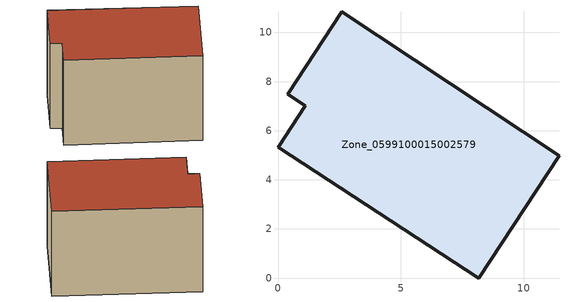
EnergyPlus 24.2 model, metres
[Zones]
Zone_0599100015002579
 floor ground (C_G): 11.44,4.98 8.17,0 0,5.33 1.11,7.02 0.4,7.49 2.59,10.83 z0.74
 wall outside (C_F): 8.17,0 11.44,4.98 2.59,10.83 0.4,7.49 1.11,7.02 0,5.33 8.17,0 z0.74:8.07
 roof outside (C_R): 0,5.33 8.17,0 11.44,4.98 2.59,10.83 0.4,7.49 1.11,7.02 z8.07
[BUILDING]
Pand.0599100015002579: North Axis=0; Terrain=City; Loads Convergence Tolerance Value=0.04; Temperature Convergence Tolerance Value=0.4; Solar Distribution=FullExterior; Maximum Number of Warmup Days=25; Minimum Number of Warmup Days=1
[Site:Location]
Rotterdam.The.Hague.AP_ZH_NLD Design_Conditions: Latitude=51.96; Longitude=4.45; Time Zone=1; Elevation=-4.5
[SITE:GROUNDTEMPERATURE:BUILDINGSURFACE]
18, 18, 18, 18, 18, 18, 18, 18, 18, 18, 18, 18
[MATERIAL] Thermal Absorptance=0.9; Solar Absorptance=0.7; Visible Absorptance=0.7
Name | Roughness | Thickness | Conductivity | Density | Specific Heat
G.TI.1965-1974 | MediumSmooth | 0.15 | 0.882353 | 540 | 1210
F.TI.1965-1974 | Rough | 0.3 | 0.697674 | 1920 | 840
R.TI.1965-1974 | MediumRough | 0.2 | 0.232558 | 1500 | 1000
[CONSTRUCTION]
C_G: G.TI.1965-1974
C_F: F.TI.1965-1974
C_R: R.TI.1965-1974
[ZONE]
Zone_0599100015002579: Type=1; Multiplier=1; Ceiling Height=Autocalculate; Volume=Autocalculate; Floor Area=autocalculate; Part of Total Floor Area=Yes
[ZONEINFILTRATION:DESIGNFLOWRATE]
Infil_Zone_0599100015002579: Zone or ZoneList or Space or SpaceList=Zone_0599100015002579; Schedule=AlwaysOn; Design Flow Rate Calculation Method=Flow/Area; Flow Rate per Floor Area=0.003; Constant Term Coefficient=1; Temperature Term Coefficient=0; Velocity Term Coefficient=0; Velocity Squared Term Coefficient=0
[HVACTEMPLATE:ZONE:IDEALLOADSAIRSYSTEM]
Zone_0599100015002579: Maximum Heating Supply Air Temperature=50; Minimum Cooling Supply Air Temperature=13; Maximum Heating Supply Air Humidity Ratio=0.0156; Minimum Cooling Supply Air Humidity Ratio=0.0077; Heating Limit=NoLimit; Cooling Limit=NoLimit; Dehumidification Control Type=ConstantSensibleHeatRatio; Cooling Sensible Heat Ratio=0.7; Dehumidification Setpoint=60; Humidification Control Type=None; Humidification Setpoint=30; Outdoor Air Method=None; Outdoor Air Flow Rate per Person=0.00944; Outdoor Air Flow Rate per Zone Floor Area=0; Outdoor Air Flow Rate per Zone=0; Demand Controlled Ventilation Type=None; Outdoor Air Economizer Type=NoEconomizer; Heat Recovery Type=None; Sensible Heat Recovery Effectiveness=0.7; Latent Heat Recovery Effectiveness=0.65
[ZONECONTROL:THERMOSTAT]
ThermostatControl_Zone_0599100015002579: Zone or ZoneList=Zone_0599100015002579; Control Type Schedule=DualSetpointControlType; Control 1=Thermostat_Zone_0599100015002579; Temperature Difference Between Cutout And Setpoint=0
[THERMOSTATSETPOINT:DUALSETPOINT]
Thermostat_Zone_0599100015002579: Heating Setpoint Temperature Schedule=HeatingSetpoint_Zone_0599100015002579; Cooling Setpoint Temperature Schedule=CoolingSetpoint_Zone_0599100015002579
[SCHEDULE:COMPACT]
HeatingSetpoint_Zone_0599100015002579: Through: 12/31, For: AllDays, Until: 24:00, 21
CoolingSetpoint_Zone_0599100015002579: Through: 12/31, For: AllDays, Until: 24:00, 24
DualSetpointControlType: Through: 12/31, For: AllDays, Until: 24:00, 4
AlwaysOn: Through: 12/31, For: AllDays, Until: 24:00, 1
